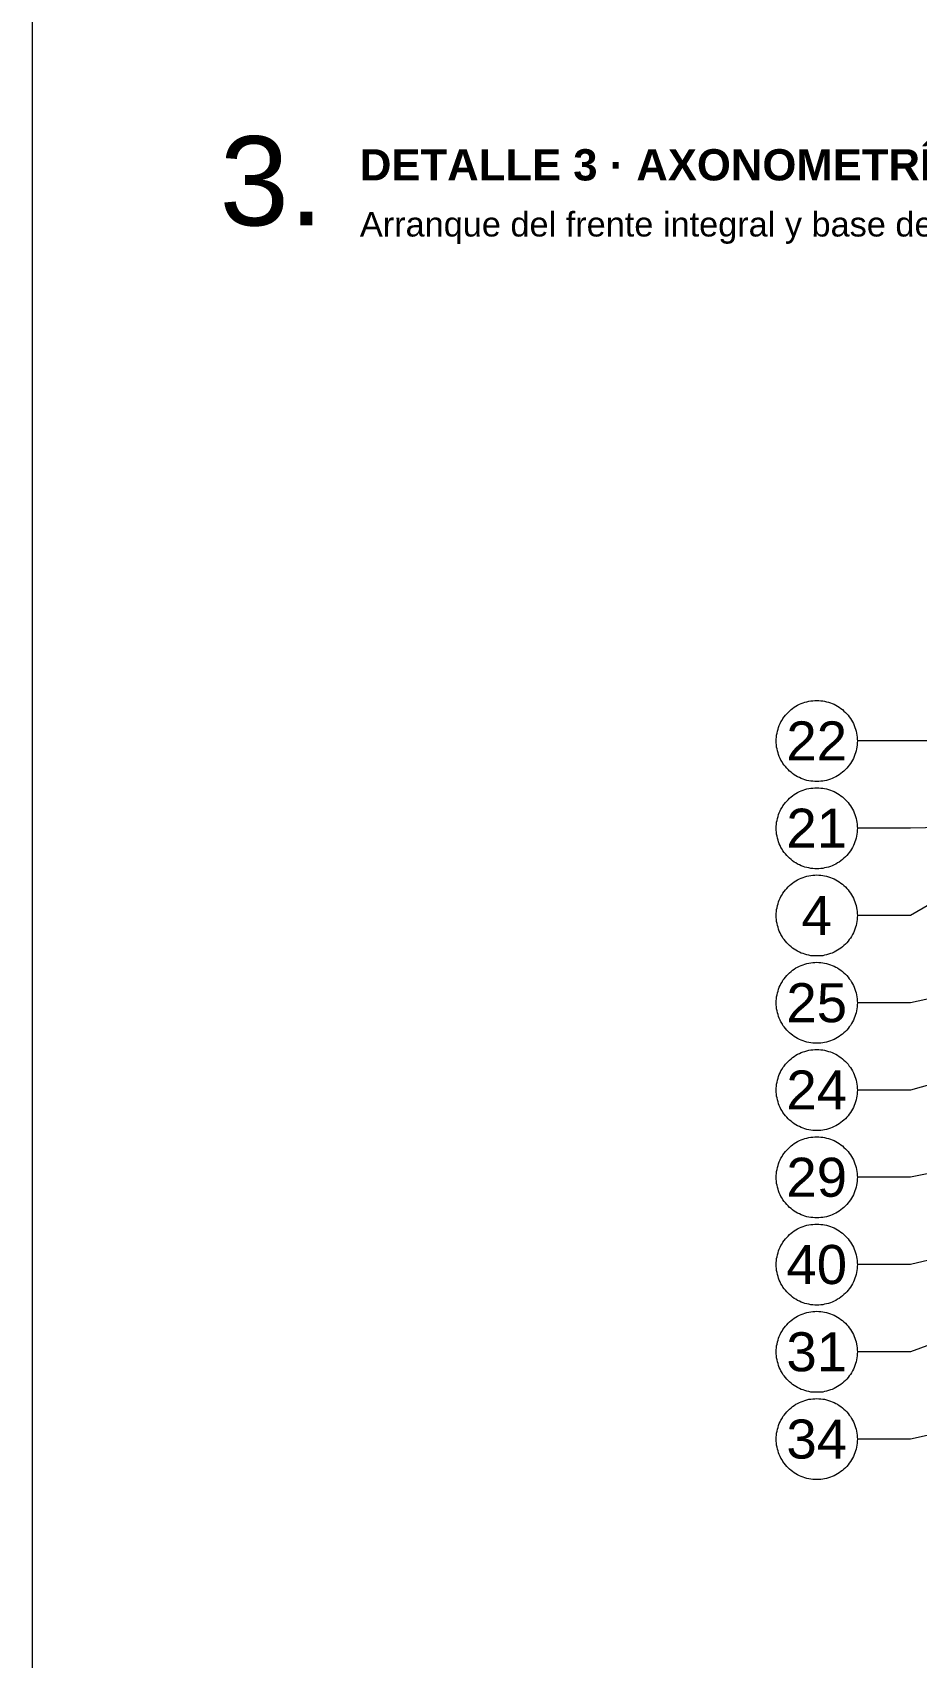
# Model space of a CAD drawing. Header units: millimetres. Extents: x 0 to 297, y 0 to 420.
# Drawn here: x 0 to 56.7, y 58.6 to 162.9 of the extents above; entities that cross this region are included whole.
import ezdxf

# ---------------------------------------------------------------- set-up
doc = ezdxf.new("R2010")
doc.units = ezdxf.units.MM
doc.layers.add('0-MARCO-A3', color=8, linetype='Continuous')
doc.layers.add('3-TEXTOS', color=7, linetype='Continuous')
doc.styles.add('ARIAL', font='arial.ttf')
doc.styles.add('ARIAL-NEGRITA', font='arialbd.ttf')

msp = doc.modelspace()

# ---------------------------------------------------------------- linework, layer by layer
at = {"layer": '0-MARCO-A3', "lineweight": 0}
msp.add_lwpolyline([(0, 420), (297, 420), (297, 0), (0, 0)], close=True, dxfattribs=at)
at = {"layer": '3-TEXTOS', "color": 7, "lineweight": 18}
for points in [[(52.91, 117.43), (52.9, 117.3), (52.89, 117.17), (52.88, 117.04), (52.86, 116.92), (52.83, 116.79), (52.79, 116.67), (52.75, 116.55), (52.71, 116.43), (52.66, 116.31), (52.6, 116.2), (52.54, 116.09), (52.47, 115.98), (52.39, 115.88), (52.32, 115.78), (52.23, 115.68), (52.14, 115.59), (52.05, 115.5), (51.96, 115.42), (51.85, 115.34), (51.75, 115.26), (51.64, 115.2), (51.53, 115.13), (51.42, 115.08), (51.3, 115.02), (51.18, 114.98), (51.06, 114.94), (50.94, 114.9), (50.81, 114.88), (50.69, 114.85), (50.56, 114.84), (50.43, 114.83), (50.31, 114.83), (50.18, 114.83), (50.05, 114.84), (49.92, 114.85), (49.8, 114.88), (49.67, 114.9), (49.55, 114.94), (49.43, 114.98), (49.31, 115.02), (49.19, 115.08), (49.08, 115.13), (48.97, 115.2), (48.86, 115.26), (48.76, 115.34), (48.66, 115.42), (48.56, 115.5), (48.47, 115.59), (48.38, 115.68), (48.3, 115.78), (48.22, 115.88), (48.14, 115.98), (48.08, 116.09), (48.01, 116.2), (47.96, 116.31), (47.9, 116.43), (47.86, 116.55), (47.82, 116.67), (47.78, 116.79), (47.76, 116.92), (47.73, 117.04), (47.72, 117.17), (47.71, 117.3), (47.71, 117.43), (47.71, 117.55), (47.72, 117.68), (47.73, 117.81), (47.76, 117.93), (47.78, 118.06), (47.82, 118.18), (47.86, 118.3), (47.9, 118.42), (47.96, 118.54), (48.01, 118.65), (48.08, 118.76), (48.14, 118.87), (48.22, 118.97), (48.3, 119.08), (48.38, 119.17), (48.47, 119.26), (48.56, 119.35), (48.66, 119.44), (48.76, 119.51), (48.86, 119.59), (48.97, 119.66), (49.08, 119.72), (49.19, 119.78), (49.31, 119.83), (49.43, 119.87), (49.55, 119.91), (49.67, 119.95), (49.8, 119.98), (49.92, 120), (50.05, 120.01), (50.18, 120.02), (50.31, 120.03), (50.43, 120.02), (50.56, 120.01), (50.69, 120), (50.81, 119.98), (50.94, 119.95), (51.06, 119.91), (51.18, 119.87), (51.3, 119.83), (51.42, 119.78), (51.53, 119.72), (51.64, 119.66), (51.75, 119.59), (51.85, 119.51), (51.96, 119.44), (52.05, 119.35), (52.14, 119.26), (52.23, 119.17), (52.32, 119.08), (52.39, 118.97), (52.47, 118.87), (52.54, 118.76), (52.6, 118.65), (52.66, 118.54), (52.71, 118.42), (52.75, 118.3), (52.79, 118.18), (52.83, 118.06), (52.86, 117.93), (52.88, 117.81), (52.89, 117.68), (52.9, 117.55), (52.91, 117.43)], [(52.91, 111.83), (52.9, 111.7), (52.89, 111.57), (52.88, 111.44), (52.86, 111.32), (52.83, 111.19), (52.79, 111.07), (52.75, 110.95), (52.71, 110.83), (52.66, 110.71), (52.6, 110.6), (52.54, 110.49), (52.47, 110.38), (52.39, 110.28), (52.32, 110.18), (52.23, 110.08), (52.14, 109.99), (52.05, 109.9), (51.96, 109.82), (51.85, 109.74), (51.75, 109.66), (51.64, 109.6), (51.53, 109.53), (51.42, 109.48), (51.3, 109.42), (51.18, 109.38), (51.06, 109.34), (50.94, 109.3), (50.81, 109.28), (50.69, 109.25), (50.56, 109.24), (50.43, 109.23), (50.31, 109.23), (50.18, 109.23), (50.05, 109.24), (49.92, 109.25), (49.8, 109.28), (49.67, 109.3), (49.55, 109.34), (49.43, 109.38), (49.31, 109.42), (49.19, 109.48), (49.08, 109.53), (48.97, 109.6), (48.86, 109.66), (48.76, 109.74), (48.66, 109.82), (48.56, 109.9), (48.47, 109.99), (48.38, 110.08), (48.3, 110.18), (48.22, 110.28), (48.14, 110.38), (48.08, 110.49), (48.01, 110.6), (47.96, 110.71), (47.9, 110.83), (47.86, 110.95), (47.82, 111.07), (47.78, 111.19), (47.76, 111.32), (47.73, 111.44), (47.72, 111.57), (47.71, 111.7), (47.71, 111.83), (47.71, 111.95), (47.72, 112.08), (47.73, 112.21), (47.76, 112.33), (47.78, 112.46), (47.82, 112.58), (47.86, 112.7), (47.9, 112.82), (47.96, 112.94), (48.01, 113.05), (48.08, 113.16), (48.14, 113.27), (48.22, 113.37), (48.3, 113.48), (48.38, 113.57), (48.47, 113.66), (48.56, 113.75), (48.66, 113.84), (48.76, 113.91), (48.86, 113.99), (48.97, 114.06), (49.08, 114.12), (49.19, 114.18), (49.31, 114.23), (49.43, 114.27), (49.55, 114.31), (49.67, 114.35), (49.8, 114.38), (49.92, 114.4), (50.05, 114.41), (50.18, 114.42), (50.31, 114.43), (50.43, 114.42), (50.56, 114.41), (50.69, 114.4), (50.81, 114.38), (50.94, 114.35), (51.06, 114.31), (51.18, 114.27), (51.3, 114.23), (51.42, 114.18), (51.53, 114.12), (51.64, 114.06), (51.75, 113.99), (51.85, 113.91), (51.96, 113.84), (52.05, 113.75), (52.14, 113.66), (52.23, 113.57), (52.32, 113.48), (52.39, 113.37), (52.47, 113.27), (52.54, 113.16), (52.6, 113.05), (52.66, 112.94), (52.71, 112.82), (52.75, 112.7), (52.79, 112.58), (52.83, 112.46), (52.86, 112.33), (52.88, 112.21), (52.89, 112.08), (52.9, 111.95), (52.91, 111.83)], [(52.91, 106.23), (52.9, 106.1), (52.89, 105.97), (52.88, 105.84), (52.86, 105.72), (52.83, 105.59), (52.79, 105.47), (52.75, 105.35), (52.71, 105.23), (52.66, 105.11), (52.6, 105), (52.54, 104.89), (52.47, 104.78), (52.39, 104.68), (52.32, 104.58), (52.23, 104.48), (52.14, 104.39), (52.05, 104.3), (51.96, 104.22), (51.85, 104.14), (51.75, 104.06), (51.64, 104), (51.53, 103.93), (51.42, 103.88), (51.3, 103.82), (51.18, 103.78), (51.06, 103.74), (50.94, 103.7), (50.81, 103.68), (50.69, 103.65), (50.56, 103.64), (50.43, 103.63), (50.31, 103.63), (50.18, 103.63), (50.05, 103.64), (49.92, 103.65), (49.8, 103.68), (49.67, 103.7), (49.55, 103.74), (49.43, 103.78), (49.31, 103.82), (49.19, 103.88), (49.08, 103.93), (48.97, 104), (48.86, 104.06), (48.76, 104.14), (48.66, 104.22), (48.56, 104.3), (48.47, 104.39), (48.38, 104.48), (48.3, 104.58), (48.22, 104.68), (48.14, 104.78), (48.08, 104.89), (48.01, 105), (47.96, 105.11), (47.9, 105.23), (47.86, 105.35), (47.82, 105.47), (47.78, 105.59), (47.76, 105.72), (47.73, 105.84), (47.72, 105.97), (47.71, 106.1), (47.71, 106.23), (47.71, 106.35), (47.72, 106.48), (47.73, 106.61), (47.76, 106.73), (47.78, 106.86), (47.82, 106.98), (47.86, 107.1), (47.9, 107.22), (47.96, 107.34), (48.01, 107.45), (48.08, 107.56), (48.14, 107.67), (48.22, 107.77), (48.3, 107.88), (48.38, 107.97), (48.47, 108.06), (48.56, 108.15), (48.66, 108.24), (48.76, 108.31), (48.86, 108.39), (48.97, 108.46), (49.08, 108.52), (49.19, 108.58), (49.31, 108.63), (49.43, 108.67), (49.55, 108.71), (49.67, 108.75), (49.8, 108.78), (49.92, 108.8), (50.05, 108.81), (50.18, 108.82), (50.31, 108.83), (50.43, 108.82), (50.56, 108.81), (50.69, 108.8), (50.81, 108.78), (50.94, 108.75), (51.06, 108.71), (51.18, 108.67), (51.3, 108.63), (51.42, 108.58), (51.53, 108.52), (51.64, 108.46), (51.75, 108.39), (51.85, 108.31), (51.96, 108.24), (52.05, 108.15), (52.14, 108.06), (52.23, 107.97), (52.32, 107.88), (52.39, 107.77), (52.47, 107.67), (52.54, 107.56), (52.6, 107.45), (52.66, 107.34), (52.71, 107.22), (52.75, 107.1), (52.79, 106.98), (52.83, 106.86), (52.86, 106.73), (52.88, 106.61), (52.89, 106.48), (52.9, 106.35), (52.91, 106.23)], [(52.91, 100.63), (52.9, 100.5), (52.89, 100.37), (52.88, 100.24), (52.86, 100.12), (52.83, 99.99), (52.79, 99.87), (52.75, 99.75), (52.71, 99.63), (52.66, 99.51), (52.6, 99.4), (52.54, 99.29), (52.47, 99.18), (52.39, 99.08), (52.32, 98.98), (52.23, 98.88), (52.14, 98.79), (52.05, 98.7), (51.96, 98.62), (51.85, 98.54), (51.75, 98.46), (51.64, 98.4), (51.53, 98.33), (51.42, 98.28), (51.3, 98.22), (51.18, 98.18), (51.06, 98.14), (50.94, 98.1), (50.81, 98.08), (50.69, 98.05), (50.56, 98.04), (50.43, 98.03), (50.31, 98.03), (50.18, 98.03), (50.05, 98.04), (49.92, 98.05), (49.8, 98.08), (49.67, 98.1), (49.55, 98.14), (49.43, 98.18), (49.31, 98.22), (49.19, 98.28), (49.08, 98.33), (48.97, 98.4), (48.86, 98.46), (48.76, 98.54), (48.66, 98.62), (48.56, 98.7), (48.47, 98.79), (48.38, 98.88), (48.3, 98.98), (48.22, 99.08), (48.14, 99.18), (48.08, 99.29), (48.01, 99.4), (47.96, 99.51), (47.9, 99.63), (47.86, 99.75), (47.82, 99.87), (47.78, 99.99), (47.76, 100.12), (47.73, 100.24), (47.72, 100.37), (47.71, 100.5), (47.71, 100.63), (47.71, 100.75), (47.72, 100.88), (47.73, 101.01), (47.76, 101.13), (47.78, 101.26), (47.82, 101.38), (47.86, 101.5), (47.9, 101.62), (47.96, 101.74), (48.01, 101.85), (48.08, 101.96), (48.14, 102.07), (48.22, 102.17), (48.3, 102.28), (48.38, 102.37), (48.47, 102.46), (48.56, 102.55), (48.66, 102.64), (48.76, 102.71), (48.86, 102.79), (48.97, 102.86), (49.08, 102.92), (49.19, 102.98), (49.31, 103.03), (49.43, 103.07), (49.55, 103.11), (49.67, 103.15), (49.8, 103.18), (49.92, 103.2), (50.05, 103.21), (50.18, 103.22), (50.31, 103.23), (50.43, 103.22), (50.56, 103.21), (50.69, 103.2), (50.81, 103.18), (50.94, 103.15), (51.06, 103.11), (51.18, 103.07), (51.3, 103.03), (51.42, 102.98), (51.53, 102.92), (51.64, 102.86), (51.75, 102.79), (51.85, 102.71), (51.96, 102.64), (52.05, 102.55), (52.14, 102.46), (52.23, 102.37), (52.32, 102.28), (52.39, 102.17), (52.47, 102.07), (52.54, 101.96), (52.6, 101.85), (52.66, 101.74), (52.71, 101.62), (52.75, 101.5), (52.79, 101.38), (52.83, 101.26), (52.86, 101.13), (52.88, 101.01), (52.89, 100.88), (52.9, 100.75), (52.91, 100.63)], [(52.91, 95.03), (52.9, 94.9), (52.89, 94.77), (52.88, 94.64), (52.86, 94.52), (52.83, 94.39), (52.79, 94.27), (52.75, 94.15), (52.71, 94.03), (52.66, 93.91), (52.6, 93.8), (52.54, 93.69), (52.47, 93.58), (52.39, 93.48), (52.32, 93.38), (52.23, 93.28), (52.14, 93.19), (52.05, 93.1), (51.96, 93.02), (51.85, 92.94), (51.75, 92.86), (51.64, 92.8), (51.53, 92.73), (51.42, 92.68), (51.3, 92.62), (51.18, 92.58), (51.06, 92.54), (50.94, 92.5), (50.81, 92.48), (50.69, 92.45), (50.56, 92.44), (50.43, 92.43), (50.31, 92.43), (50.18, 92.43), (50.05, 92.44), (49.92, 92.45), (49.8, 92.48), (49.67, 92.5), (49.55, 92.54), (49.43, 92.58), (49.31, 92.62), (49.19, 92.68), (49.08, 92.73), (48.97, 92.8), (48.86, 92.86), (48.76, 92.94), (48.66, 93.02), (48.56, 93.1), (48.47, 93.19), (48.38, 93.28), (48.3, 93.38), (48.22, 93.48), (48.14, 93.58), (48.08, 93.69), (48.01, 93.8), (47.96, 93.91), (47.9, 94.03), (47.86, 94.15), (47.82, 94.27), (47.78, 94.39), (47.76, 94.52), (47.73, 94.64), (47.72, 94.77), (47.71, 94.9), (47.71, 95.03), (47.71, 95.15), (47.72, 95.28), (47.73, 95.41), (47.76, 95.53), (47.78, 95.66), (47.82, 95.78), (47.86, 95.9), (47.9, 96.02), (47.96, 96.14), (48.01, 96.25), (48.08, 96.36), (48.14, 96.47), (48.22, 96.57), (48.3, 96.68), (48.38, 96.77), (48.47, 96.86), (48.56, 96.95), (48.66, 97.04), (48.76, 97.11), (48.86, 97.19), (48.97, 97.26), (49.08, 97.32), (49.19, 97.38), (49.31, 97.43), (49.43, 97.47), (49.55, 97.51), (49.67, 97.55), (49.8, 97.58), (49.92, 97.6), (50.05, 97.61), (50.18, 97.62), (50.31, 97.63), (50.43, 97.62), (50.56, 97.61), (50.69, 97.6), (50.81, 97.58), (50.94, 97.55), (51.06, 97.51), (51.18, 97.47), (51.3, 97.43), (51.42, 97.38), (51.53, 97.32), (51.64, 97.26), (51.75, 97.19), (51.85, 97.11), (51.96, 97.04), (52.05, 96.95), (52.14, 96.86), (52.23, 96.77), (52.32, 96.68), (52.39, 96.57), (52.47, 96.47), (52.54, 96.36), (52.6, 96.25), (52.66, 96.14), (52.71, 96.02), (52.75, 95.9), (52.79, 95.78), (52.83, 95.66), (52.86, 95.53), (52.88, 95.41), (52.89, 95.28), (52.9, 95.15), (52.91, 95.03)], [(52.91, 89.43), (52.9, 89.3), (52.89, 89.17), (52.88, 89.04), (52.86, 88.92), (52.83, 88.79), (52.79, 88.67), (52.75, 88.55), (52.71, 88.43), (52.66, 88.31), (52.6, 88.2), (52.54, 88.09), (52.47, 87.98), (52.39, 87.88), (52.32, 87.78), (52.23, 87.68), (52.14, 87.59), (52.05, 87.5), (51.96, 87.42), (51.85, 87.34), (51.75, 87.26), (51.64, 87.2), (51.53, 87.13), (51.42, 87.08), (51.3, 87.02), (51.18, 86.98), (51.06, 86.94), (50.94, 86.9), (50.81, 86.88), (50.69, 86.85), (50.56, 86.84), (50.43, 86.83), (50.31, 86.83), (50.18, 86.83), (50.05, 86.84), (49.92, 86.85), (49.8, 86.88), (49.67, 86.9), (49.55, 86.94), (49.43, 86.98), (49.31, 87.02), (49.19, 87.08), (49.08, 87.13), (48.97, 87.2), (48.86, 87.26), (48.76, 87.34), (48.66, 87.42), (48.56, 87.5), (48.47, 87.59), (48.38, 87.68), (48.3, 87.78), (48.22, 87.88), (48.14, 87.98), (48.08, 88.09), (48.01, 88.2), (47.96, 88.31), (47.9, 88.43), (47.86, 88.55), (47.82, 88.67), (47.78, 88.79), (47.76, 88.92), (47.73, 89.04), (47.72, 89.17), (47.71, 89.3), (47.71, 89.43), (47.71, 89.55), (47.72, 89.68), (47.73, 89.81), (47.76, 89.93), (47.78, 90.06), (47.82, 90.18), (47.86, 90.3), (47.9, 90.42), (47.96, 90.54), (48.01, 90.65), (48.08, 90.76), (48.14, 90.87), (48.22, 90.97), (48.3, 91.08), (48.38, 91.17), (48.47, 91.26), (48.56, 91.35), (48.66, 91.44), (48.76, 91.51), (48.86, 91.59), (48.97, 91.66), (49.08, 91.72), (49.19, 91.78), (49.31, 91.83), (49.43, 91.87), (49.55, 91.91), (49.67, 91.95), (49.8, 91.98), (49.92, 92), (50.05, 92.01), (50.18, 92.02), (50.31, 92.03), (50.43, 92.02), (50.56, 92.01), (50.69, 92), (50.81, 91.98), (50.94, 91.95), (51.06, 91.91), (51.18, 91.87), (51.3, 91.83), (51.42, 91.78), (51.53, 91.72), (51.64, 91.66), (51.75, 91.59), (51.85, 91.51), (51.96, 91.44), (52.05, 91.35), (52.14, 91.26), (52.23, 91.17), (52.32, 91.08), (52.39, 90.97), (52.47, 90.87), (52.54, 90.76), (52.6, 90.65), (52.66, 90.54), (52.71, 90.42), (52.75, 90.3), (52.79, 90.18), (52.83, 90.06), (52.86, 89.93), (52.88, 89.81), (52.89, 89.68), (52.9, 89.55), (52.91, 89.43)], [(52.91, 83.83), (52.9, 83.7), (52.89, 83.57), (52.88, 83.44), (52.86, 83.32), (52.83, 83.19), (52.79, 83.07), (52.75, 82.95), (52.71, 82.83), (52.66, 82.71), (52.6, 82.6), (52.54, 82.49), (52.47, 82.38), (52.39, 82.28), (52.32, 82.18), (52.23, 82.08), (52.14, 81.99), (52.05, 81.9), (51.96, 81.82), (51.85, 81.74), (51.75, 81.66), (51.64, 81.6), (51.53, 81.53), (51.42, 81.48), (51.3, 81.42), (51.18, 81.38), (51.06, 81.34), (50.94, 81.3), (50.81, 81.28), (50.69, 81.25), (50.56, 81.24), (50.43, 81.23), (50.31, 81.23), (50.18, 81.23), (50.05, 81.24), (49.92, 81.25), (49.8, 81.28), (49.67, 81.3), (49.55, 81.34), (49.43, 81.38), (49.31, 81.42), (49.19, 81.48), (49.08, 81.53), (48.97, 81.6), (48.86, 81.66), (48.76, 81.74), (48.66, 81.82), (48.56, 81.9), (48.47, 81.99), (48.38, 82.08), (48.3, 82.18), (48.22, 82.28), (48.14, 82.38), (48.08, 82.49), (48.01, 82.6), (47.96, 82.71), (47.9, 82.83), (47.86, 82.95), (47.82, 83.07), (47.78, 83.19), (47.76, 83.32), (47.73, 83.44), (47.72, 83.57), (47.71, 83.7), (47.71, 83.83), (47.71, 83.95), (47.72, 84.08), (47.73, 84.21), (47.76, 84.33), (47.78, 84.46), (47.82, 84.58), (47.86, 84.7), (47.9, 84.82), (47.96, 84.94), (48.01, 85.05), (48.08, 85.16), (48.14, 85.27), (48.22, 85.37), (48.3, 85.48), (48.38, 85.57), (48.47, 85.66), (48.56, 85.75), (48.66, 85.84), (48.76, 85.91), (48.86, 85.99), (48.97, 86.06), (49.08, 86.12), (49.19, 86.18), (49.31, 86.23), (49.43, 86.27), (49.55, 86.31), (49.67, 86.35), (49.8, 86.38), (49.92, 86.4), (50.05, 86.41), (50.18, 86.42), (50.31, 86.43), (50.43, 86.42), (50.56, 86.41), (50.69, 86.4), (50.81, 86.38), (50.94, 86.35), (51.06, 86.31), (51.18, 86.27), (51.3, 86.23), (51.42, 86.18), (51.53, 86.12), (51.64, 86.06), (51.75, 85.99), (51.85, 85.91), (51.96, 85.84), (52.05, 85.75), (52.14, 85.66), (52.23, 85.57), (52.32, 85.48), (52.39, 85.37), (52.47, 85.27), (52.54, 85.16), (52.6, 85.05), (52.66, 84.94), (52.71, 84.82), (52.75, 84.7), (52.79, 84.58), (52.83, 84.46), (52.86, 84.33), (52.88, 84.21), (52.89, 84.08), (52.9, 83.95), (52.91, 83.83)], [(52.91, 78.23), (52.9, 78.1), (52.89, 77.97), (52.88, 77.84), (52.86, 77.72), (52.83, 77.59), (52.79, 77.47), (52.75, 77.35), (52.71, 77.23), (52.66, 77.11), (52.6, 77), (52.54, 76.89), (52.47, 76.78), (52.39, 76.68), (52.32, 76.58), (52.23, 76.48), (52.14, 76.39), (52.05, 76.3), (51.96, 76.22), (51.85, 76.14), (51.75, 76.06), (51.64, 76), (51.53, 75.93), (51.42, 75.88), (51.3, 75.82), (51.18, 75.78), (51.06, 75.74), (50.94, 75.7), (50.81, 75.68), (50.69, 75.65), (50.56, 75.64), (50.43, 75.63), (50.31, 75.63), (50.18, 75.63), (50.05, 75.64), (49.92, 75.65), (49.8, 75.68), (49.67, 75.7), (49.55, 75.74), (49.43, 75.78), (49.31, 75.82), (49.19, 75.88), (49.08, 75.93), (48.97, 76), (48.86, 76.06), (48.76, 76.14), (48.66, 76.22), (48.56, 76.3), (48.47, 76.39), (48.38, 76.48), (48.3, 76.58), (48.22, 76.68), (48.14, 76.78), (48.08, 76.89), (48.01, 77), (47.96, 77.11), (47.9, 77.23), (47.86, 77.35), (47.82, 77.47), (47.78, 77.59), (47.76, 77.72), (47.73, 77.84), (47.72, 77.97), (47.71, 78.1), (47.71, 78.23), (47.71, 78.35), (47.72, 78.48), (47.73, 78.61), (47.76, 78.73), (47.78, 78.86), (47.82, 78.98), (47.86, 79.1), (47.9, 79.22), (47.96, 79.34), (48.01, 79.45), (48.08, 79.56), (48.14, 79.67), (48.22, 79.77), (48.3, 79.88), (48.38, 79.97), (48.47, 80.06), (48.56, 80.15), (48.66, 80.24), (48.76, 80.31), (48.86, 80.39), (48.97, 80.46), (49.08, 80.52), (49.19, 80.58), (49.31, 80.63), (49.43, 80.67), (49.55, 80.71), (49.67, 80.75), (49.8, 80.78), (49.92, 80.8), (50.05, 80.81), (50.18, 80.82), (50.31, 80.83), (50.43, 80.82), (50.56, 80.81), (50.69, 80.8), (50.81, 80.78), (50.94, 80.75), (51.06, 80.71), (51.18, 80.67), (51.3, 80.63), (51.42, 80.58), (51.53, 80.52), (51.64, 80.46), (51.75, 80.39), (51.85, 80.31), (51.96, 80.24), (52.05, 80.15), (52.14, 80.06), (52.23, 79.97), (52.32, 79.88), (52.39, 79.77), (52.47, 79.67), (52.54, 79.56), (52.6, 79.45), (52.66, 79.34), (52.71, 79.22), (52.75, 79.1), (52.79, 78.98), (52.83, 78.86), (52.86, 78.73), (52.88, 78.61), (52.89, 78.48), (52.9, 78.35), (52.91, 78.23)], [(52.91, 72.63), (52.9, 72.5), (52.89, 72.37), (52.88, 72.24), (52.86, 72.12), (52.83, 71.99), (52.79, 71.87), (52.75, 71.75), (52.71, 71.63), (52.66, 71.51), (52.6, 71.4), (52.54, 71.29), (52.47, 71.18), (52.39, 71.08), (52.32, 70.98), (52.23, 70.88), (52.14, 70.79), (52.05, 70.7), (51.96, 70.62), (51.85, 70.54), (51.75, 70.46), (51.64, 70.4), (51.53, 70.33), (51.42, 70.28), (51.3, 70.22), (51.18, 70.18), (51.06, 70.14), (50.94, 70.1), (50.81, 70.08), (50.69, 70.05), (50.56, 70.04), (50.43, 70.03), (50.31, 70.03), (50.18, 70.03), (50.05, 70.04), (49.92, 70.05), (49.8, 70.08), (49.67, 70.1), (49.55, 70.14), (49.43, 70.18), (49.31, 70.22), (49.19, 70.28), (49.08, 70.33), (48.97, 70.4), (48.86, 70.46), (48.76, 70.54), (48.66, 70.62), (48.56, 70.7), (48.47, 70.79), (48.38, 70.88), (48.3, 70.98), (48.22, 71.08), (48.14, 71.18), (48.08, 71.29), (48.01, 71.4), (47.96, 71.51), (47.9, 71.63), (47.86, 71.75), (47.82, 71.87), (47.78, 71.99), (47.76, 72.12), (47.73, 72.24), (47.72, 72.37), (47.71, 72.5), (47.71, 72.63), (47.71, 72.75), (47.72, 72.88), (47.73, 73.01), (47.76, 73.13), (47.78, 73.26), (47.82, 73.38), (47.86, 73.5), (47.9, 73.62), (47.96, 73.74), (48.01, 73.85), (48.08, 73.96), (48.14, 74.07), (48.22, 74.17), (48.3, 74.28), (48.38, 74.37), (48.47, 74.46), (48.56, 74.55), (48.66, 74.64), (48.76, 74.71), (48.86, 74.79), (48.97, 74.86), (49.08, 74.92), (49.19, 74.98), (49.31, 75.03), (49.43, 75.07), (49.55, 75.11), (49.67, 75.15), (49.8, 75.18), (49.92, 75.2), (50.05, 75.21), (50.18, 75.22), (50.31, 75.23), (50.43, 75.22), (50.56, 75.21), (50.69, 75.2), (50.81, 75.18), (50.94, 75.15), (51.06, 75.11), (51.18, 75.07), (51.3, 75.03), (51.42, 74.98), (51.53, 74.92), (51.64, 74.86), (51.75, 74.79), (51.85, 74.71), (51.96, 74.64), (52.05, 74.55), (52.14, 74.46), (52.23, 74.37), (52.32, 74.28), (52.39, 74.17), (52.47, 74.07), (52.54, 73.96), (52.6, 73.85), (52.66, 73.74), (52.71, 73.62), (52.75, 73.5), (52.79, 73.38), (52.83, 73.26), (52.86, 73.13), (52.88, 73.01), (52.89, 72.88), (52.9, 72.75), (52.91, 72.63)]]:
    msp.add_lwpolyline(points, dxfattribs=at)
at = {"layer": '3-TEXTOS', "color": 7, "lineweight": 15}
for points in [[(95.01, 117.43), (56.31, 117.43), (52.91, 117.43)], [(96.07, 112.72), (56.31, 111.83), (52.91, 111.83)], [(65.07, 111.29), (56.31, 106.23), (52.91, 106.23)], [(90.49, 108.04), (56.31, 100.63), (52.91, 100.63)], [(95.66, 106.1), (56.31, 95.03), (52.91, 95.03)], [(86.25, 95.47), (56.31, 89.43), (52.91, 89.43)], [(96.86, 93.42), (56.31, 83.83), (52.91, 83.83)], [(81.59, 87.5), (56.31, 78.23), (52.91, 78.23)], [(93.32, 80.77), (56.31, 72.63), (52.91, 72.63)]]:
    msp.add_lwpolyline(points, dxfattribs=at)

# ---------------------------------------------------------------- texts
at = {"layer": '3-TEXTOS', "color": 1, "style": 'ARIAL'}
msp.add_text('3.', height=5.727, dxfattribs=at).set_placement((12, 150.51))
at = {"layer": '3-TEXTOS', "color": 7}
for s, height, style, p in [('DETALLE 3 · AXONOMETRÍA ESC 1:10', 2.0043, 'ARIAL-NEGRITA', (21, 153.4)), ('Arranque del frente integral y base de columna (círculo 3 del corte)', 1.5743, 'ARIAL', (21, 149.8)), ('22', 2.504, 'ARIAL', (48.36, 116.18)), ('21', 2.504, 'ARIAL', (48.36, 110.58)), ('4', 2.5, 'ARIAL', (49.33, 104.98)), ('25', 2.504, 'ARIAL', (48.36, 99.38)), ('24', 2.504, 'ARIAL', (48.36, 93.78)), ('29', 2.504, 'ARIAL', (48.36, 88.18)), ('40', 2.504, 'ARIAL', (48.36, 82.58)), ('31', 2.504, 'ARIAL', (48.36, 76.98)), ('34', 2.504, 'ARIAL', (48.36, 71.38))]:
    msp.add_text(s, height=height, dxfattribs=dict(at, style=style)).set_placement(p)

doc.saveas('drawing.dxf')
